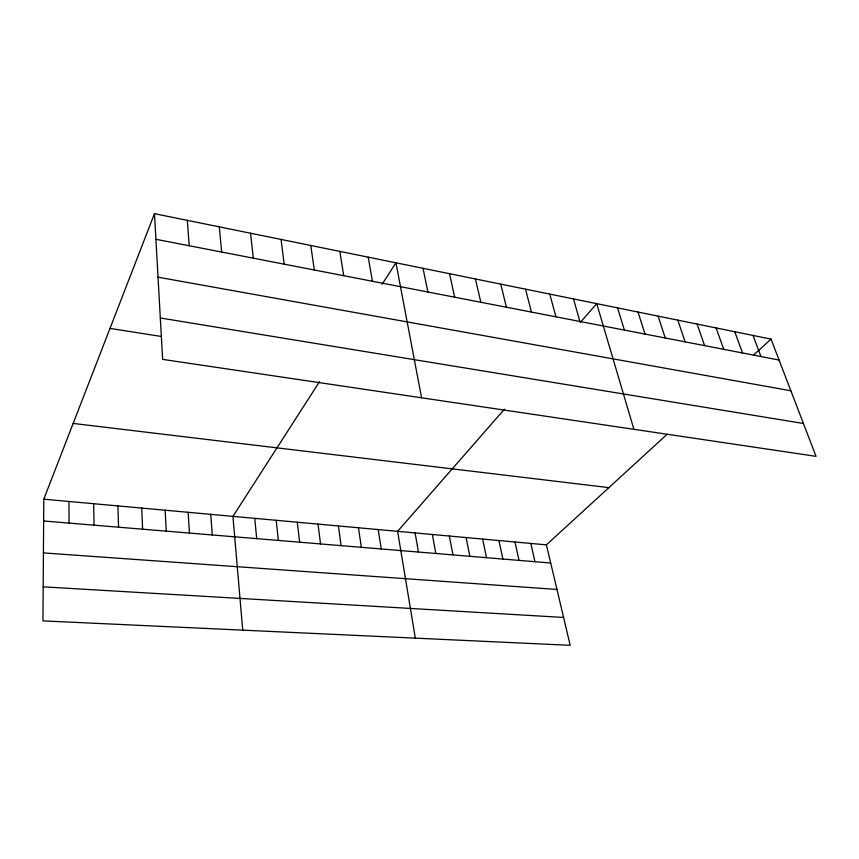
<?xml version="1.0" encoding="UTF-8"?>
<svg xmlns="http://www.w3.org/2000/svg" width="859" height="859" viewBox="0 0 859 859"><rect width="100%" height="100%" fill="white"/><g stroke="black" fill="none" stroke-linecap="round" stroke-linejoin="round"><path stroke-width="1.29" d="M154.48 213.676L162.63 359.373L816.05 456.344L771.038 339.112L154.48 213.676L43.788 499.186L42.95 620.885L570.193 645.324L546.399 544.853L667.046 434.353M319.548 381.632L232.929 516.377L242.732 630.141M382.105 284.318L395.945 262.8L421.576 397.803M504.458 409.152L397.61 531.334L415.327 638.14M580.147 322.608L596.726 303.646L633.899 429.307M753.59 355.089L771.038 339.112M43.186 586.847L563.59 617.449M43.412 552.906L556.965 589.467M43.637 520.983L550.694 563.01M43.788 499.186L546.399 544.853M73.155 423.433L608.87 487.633M109.995 328.406L161.406 336.481M160.311 317.98L803.444 423.498M158.035 277.189L790.881 390.781M155.908 239.296L779.081 360.061M753.053 335.45L760.967 356.549M734.756 331.724L742.53 352.974M716.116 327.934L723.74 349.334M697.132 324.079L704.605 345.629M677.794 320.139L685.117 341.85M658.101 316.133L665.253 338.006M638.022 312.053L645.012 334.076M617.578 307.887L624.375 330.081M573.501 298.921L579.889 321.459M549.771 294.1L555.934 316.821M525.525 289.161L531.453 312.075M500.743 284.125L506.423 307.221M475.424 278.971L480.836 302.261M530.787 543.436L534.985 561.7M514.96 541.997L519.04 560.379M449.525 273.699L454.658 297.193M498.907 540.536L502.88 559.048M482.629 539.055L486.473 557.684M423.036 268.309L427.879 292.006M466.115 537.551L469.841 556.31M449.364 536.037L452.961 554.903M432.367 534.491L435.824 553.486M368.221 257.163L372.43 281.258M415.112 532.924L418.44 552.047M339.842 251.386L343.718 275.685M378.196 529.573L381.235 548.965M358.471 527.78L361.338 547.312M310.786 245.481L314.297 269.994M338.414 525.955L341.12 545.637M318.023 524.097L320.547 543.93M281.033 239.425L284.168 264.153M297.289 522.218L299.63 542.201M250.549 233.218L253.298 258.172M276.201 520.307L278.359 540.44M254.747 518.353L256.712 538.636M219.313 226.873L221.654 252.041M210.723 514.358L212.28 534.964M187.305 220.355L189.195 245.749M188.132 512.308L189.474 533.063M165.143 510.214L166.249 531.141M141.746 508.088L142.615 529.187M117.919 505.919L118.553 527.19M93.652 503.718L94.039 525.16M68.945 501.473L69.074 523.088"/></g></svg>
